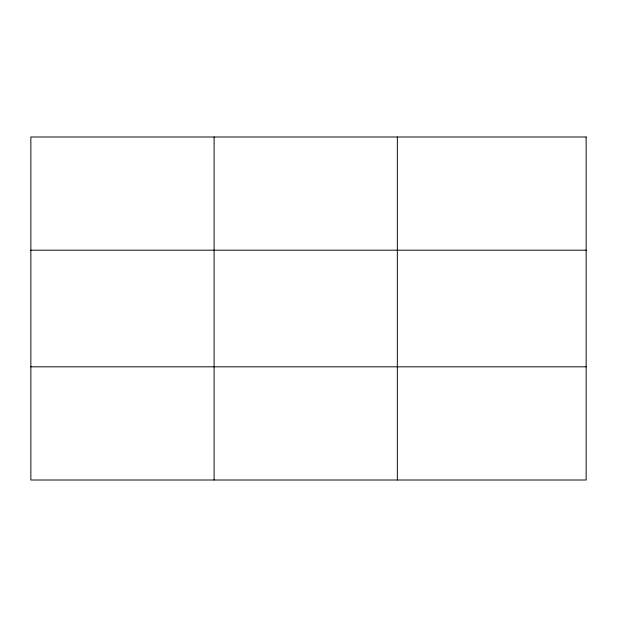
<?xml version="1.0" encoding="UTF-8"?>
<svg xmlns="http://www.w3.org/2000/svg" width="617" height="617" viewBox="0 0 617 617"><rect width="100%" height="100%" fill="white"/><g stroke="black" fill="none" stroke-linecap="round" stroke-linejoin="round"><path stroke-width="0.93" d="M214.099 136.997L214.099 480.003M397.348 136.997L397.348 480.003M30.85 250.186L586.15 250.186M30.85 366.814L586.15 366.814M586.15 136.997L586.15 480.003L30.85 480.003L30.85 136.997L586.15 136.997"/></g></svg>
